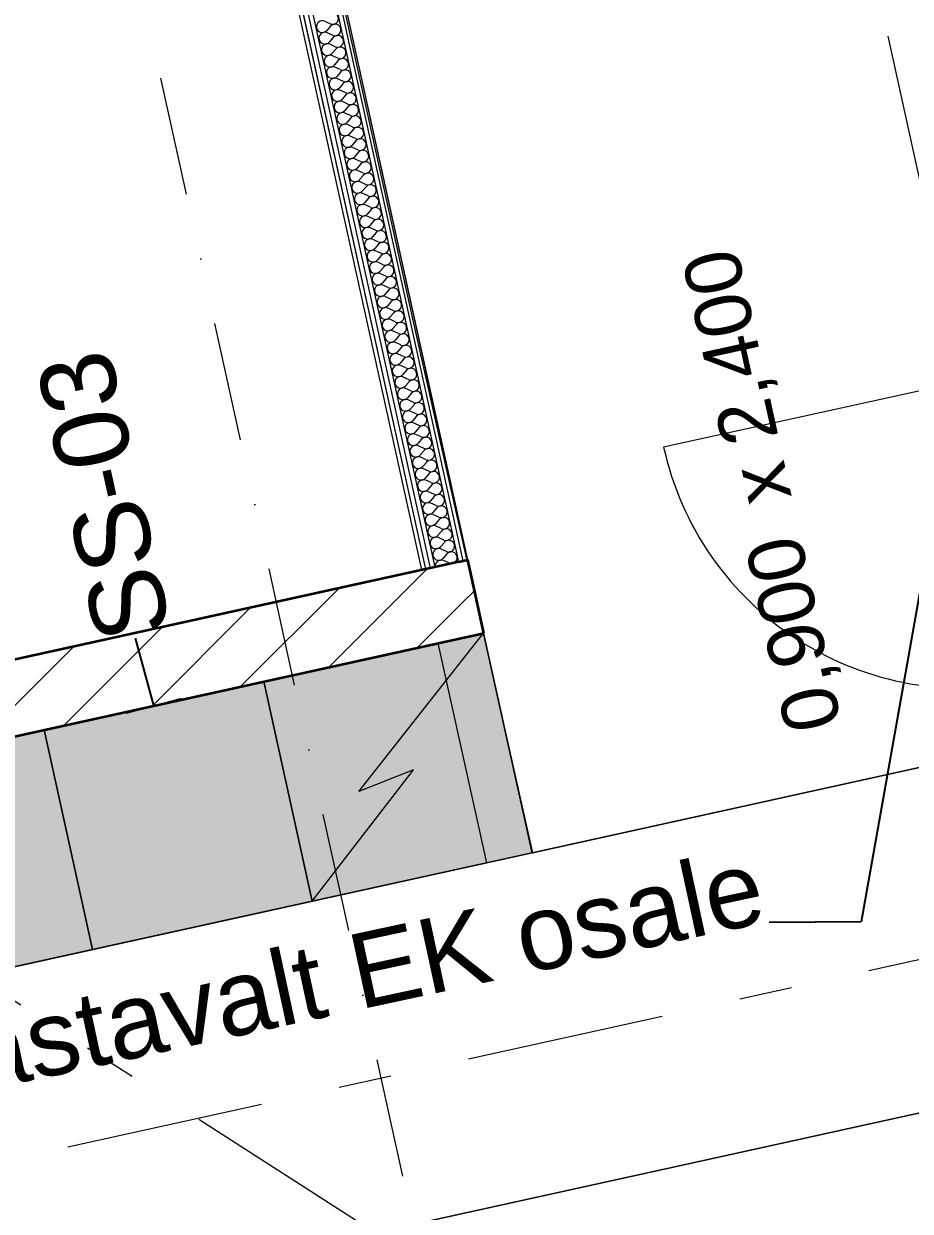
# Model space of a CAD drawing. Header units: millimetres. Extents: x 755110 to 820807, y -116979 to -66610.
# Drawn here: x 774400 to 776763, y -94918 to -91751 of the extents above; entities that cross this region are included whole.
import ezdxf

# ---------------------------------------------------------------- set-up
doc = ezdxf.new("R2010")
doc.units = ezdxf.units.MM
doc.header["$MEASUREMENT"] = 0
doc.linetypes.add('Dot & Dashed', pattern=[670.277762, 317.5, -176.388889, 0, -176.388874])
doc.linetypes.add('Double Dashed', pattern=[1093.611073, 529.166651, -211.666656, 141.111112, -211.666656])
for name, color, linetype, lineweight in [('New_0_Pen_No__1', 7, 'Continuous', 13), ('New_0_Pen_No__2', 8, 'Continuous', 15), ('New_2D Drafting - General_Pen_No__1', 7, 'Continuous', 13), ('New_2D Drafting - General_Pen_No__19', 255, 'Continuous', 0), ('New_Annotation - Label_Pen_No__1', 7, 'Continuous', 13), ('New_ARCHICAD Door Markers_Pen_No__7', 7, 'Continuous', 35), ('New_ARCHICAD Doors_Pen_No__1', 7, 'Continuous', 13), ('New_Dimensioning - General_Pen_No__1', 7, 'Continuous', 13), ('New_INT zoned_Pen_No__19', 255, 'Continuous', 0), ('New_Interior - Furniture _Pen_No__101', 252, 'Continuous', 13), ('New_Structural - Bearing_Pen_No__1', 7, 'Continuous', 13), ('New_Structural - Bearing_Pen_No__19', 255, 'Continuous', 0), ('New_Structural - Bearing_Pen_No__27', 7, 'Continuous', 35), ('Structural - Bearing_Pen_No__1', 7, 'Continuous', 13)]:
    doc.layers.add(name, color=color, linetype=linetype, lineweight=lineweight)
doc.layers.add('New_Dimensioning - General', color=7, linetype='Continuous')
doc.layers.add('New_Structural - Bearing', color=7, linetype='Continuous')
doc.layers.add('New_Structural - Grid_Pen_No__61', color=7, linetype='Continuous', lineweight=20, true_color=0x6a6a6a)
doc.styles.add('GENERATED_STYLE_1', font='')
doc.styles.get('GENERATED_STYLE_1').set_extended_font_data('Arial')
doc.dimstyles.new('GENERATED_STYLE__1', dxfattribs={"dimtxt": 200, "dimasz": 95, "dimexe": 0.18, "dimexo": 0.0625, "dimgap": 0, "dimtad": 1, "dimdec": 0, "dimzin": 0, "dimdsep": 46, "dimtxsty": 'GENERATED_STYLE_1', "dimblk": 'ARROWHEAD_2', "dimblk1": 'ARROWHEAD_2', "dimblk2": 'ARROWHEAD_2', "dimcen": 0.09, "dimse1": 1, "dimse2": 1, "dimclrd": 7, "dimclre": 7, "dimclrt": 7, "dimadec": 0, "dimazin": 0, "dimtfac": 1, "dimtdec": 4, "dimtmove": 0, "dimatfit": 3, "dimfxl": 0, "dimtolj": 1, "dimtzin": 0, "dimarcsym": 0})
doc.dimstyles.new('GENERATED_STYLE__5', dxfattribs={"dimtxt": 0.18, "dimasz": 152, "dimexe": 0.18, "dimexo": 0.0625, "dimgap": 0, "dimtad": 0, "dimtih": 1, "dimtoh": 1, "dimdec": 4, "dimzin": 0, "dimdsep": 46, "dimcen": 0.09, "dimadec": 0, "dimazin": 0, "dimtfac": 1, "dimtdec": 4, "dimtmove": 0, "dimatfit": 3, "dimldrblk": 'ARROWHEAD_0', "dimfxl": 0, "dimtolj": 1, "dimtzin": 0, "dimarcsym": 0})
doc.dimstyles.new('GENERATED_STYLE__7', dxfattribs={"dimtxt": 0.18, "dimasz": 182.4, "dimexe": 0.18, "dimexo": 0.0625, "dimgap": 0, "dimtad": 0, "dimtih": 1, "dimtoh": 1, "dimdec": 4, "dimzin": 0, "dimdsep": 46, "dimcen": 0.09, "dimadec": 0, "dimazin": 0, "dimtfac": 1, "dimtdec": 4, "dimtmove": 0, "dimatfit": 3, "dimldrblk": 'ARROWHEAD_5', "dimfxl": 0, "dimtolj": 1, "dimtzin": 0, "dimarcsym": 0})
pattern_1 = [(45, (0, 0), (-91.923878, 91.923878), [])]

# ---------------------------------------------------------------- blocks, each defined once
blk = doc.blocks.new('*X67')
at = {"layer": 'New_Structural - Bearing_Pen_No__1', "color": 7, "linetype": 'Continuous', "lineweight": 13}
for p, q in [((775216.6, -91751.1), (775202.3, -91744.7)), ((775217.9, -91757.3), (775207.7, -91769.1)), ((775223.3, -91781.7), (775209.1, -91775.3)), ((775224.7, -91787.9), (775214.5, -91799.7)), ((775230.1, -91812.3), (775215.8, -91805.9)), ((775231.4, -91818.5), (775221.2, -91830.3)), ((775236.8, -91842.9), (775222.6, -91836.5)), ((775238.2, -91849.1), (775227.9, -91860.9)), ((775243.6, -91873.5), (775229.3, -91867.1)), ((775244.9, -91879.7), (775234.7, -91891.5)), ((775250.3, -91904.1), (775236, -91897.7)), ((775251.6, -91910.3), (775241.4, -91922.1)), ((775257, -91934.7), (775242.8, -91928.3)), ((775258.4, -91940.9), (775248.2, -91952.7)), ((775263.8, -91965.3), (775249.5, -91958.9)), ((775265.1, -91971.5), (775254.9, -91983.3)), ((775270.5, -91995.9), (775256.2, -91989.5)), ((775271.9, -92002.1), (775261.6, -92013.9)), ((775277.2, -92026.5), (775263, -92020.1)), ((775278.6, -92032.7), (775268.4, -92044.5)), ((775284, -92057.1), (775269.7, -92050.7)), ((775285.3, -92063.3), (775275.1, -92075.1)), ((775290.7, -92087.7), (775276.5, -92081.3)), ((775292.1, -92093.9), (775281.9, -92105.7)), ((775297.5, -92118.3), (775283.2, -92111.9)), ((775298.8, -92124.5), (775288.6, -92136.3)), ((775304.2, -92148.9), (775289.9, -92142.5)), ((775305.6, -92155.1), (775295.3, -92166.9)), ((775310.9, -92179.5), (775296.7, -92173.1)), ((775312.3, -92185.7), (775302.1, -92197.5)), ((775317.7, -92210.1), (775303.4, -92203.7)), ((775319, -92216.3), (775308.8, -92228.1)), ((775324.4, -92240.7), (775310.2, -92234.3)), ((775325.8, -92246.9), (775315.5, -92258.7)), ((775331.2, -92271.3), (775316.9, -92264.9)), ((775332.5, -92277.5), (775322.3, -92289.3)), ((775337.9, -92301.9), (775323.6, -92295.5)), ((775339.2, -92308.1), (775329, -92319.9)), ((775344.6, -92332.5), (775330.4, -92326.1)), ((775346, -92338.7), (775335.8, -92350.5)), ((775351.4, -92363.1), (775337.1, -92356.7)), ((775352.7, -92369.3), (775342.5, -92381.1)), ((775358.1, -92393.7), (775343.9, -92387.3)), ((775359.5, -92399.9), (775349.2, -92411.7)), ((775364.9, -92424.3), (775350.6, -92417.9)), ((775366.2, -92430.5), (775356, -92442.3)), ((775371.6, -92454.9), (775357.3, -92448.5)), ((775372.9, -92461.1), (775362.7, -92472.9)), ((775378.3, -92485.5), (775364.1, -92479.1)), ((775379.7, -92491.7), (775369.5, -92503.5)), ((775385.1, -92516.1), (775370.8, -92509.7)), ((775386.4, -92522.3), (775376.2, -92534.1)), ((775391.8, -92546.7), (775377.5, -92540.3)), ((775393.2, -92552.9), (775382.9, -92564.7)), ((775398.5, -92577.3), (775384.3, -92570.9)), ((775399.9, -92583.5), (775389.7, -92595.3)), ((775405.3, -92607.9), (775391, -92601.5)), ((775406.6, -92614.1), (775396.4, -92625.9)), ((775412, -92638.5), (775397.8, -92632.1)), ((775413.4, -92644.7), (775403.2, -92656.5)), ((775418.8, -92669.1), (775404.5, -92662.7)), ((775420.1, -92675.3), (775409.9, -92687.1)), ((775425.5, -92699.7), (775411.2, -92693.3)), ((775426.9, -92705.9), (775416.6, -92717.7)), ((775432.2, -92730.3), (775418, -92723.9)), ((775433.6, -92736.5), (775423.4, -92748.3)), ((775439, -92760.9), (775424.7, -92754.5)), ((775440.3, -92767.1), (775430.1, -92778.9)), ((775445.7, -92791.5), (775431.5, -92785.1)), ((775447.1, -92797.7), (775436.9, -92809.5)), ((775452.5, -92822.1), (775438.2, -92815.7)), ((775453.8, -92828.3), (775443.6, -92840.1)), ((775459.2, -92852.7), (775444.9, -92846.3)), ((775460.5, -92858.9), (775450.3, -92870.7)), ((775465.9, -92883.3), (775451.7, -92876.9)), ((775467.3, -92889.5), (775457.1, -92901.3)), ((775472.7, -92913.9), (775458.4, -92907.5)), ((775474, -92920.1), (775463.8, -92931.9)), ((775479.4, -92944.5), (775465.2, -92938.1)), ((775480.8, -92950.7), (775470.5, -92962.5)), ((775486.2, -92975.1), (775471.9, -92968.7)), ((775487.5, -92981.3), (775477.3, -92993.1)), ((775492.9, -93005.7), (775478.6, -92999.3)), ((775494.2, -93011.9), (775484, -93023.7)), ((775499.6, -93036.3), (775485.4, -93029.9)), ((775501, -93042.5), (775490.8, -93054.3)), ((775506.4, -93066.9), (775492.1, -93060.5)), ((775507.7, -93073.1), (775497.5, -93084.9)), ((775513.1, -93097.5), (775498.9, -93091.1)), ((775514.5, -93103.7), (775504.2, -93115.5)), ((775519.9, -93128.1), (775505.6, -93121.7)), ((775521.2, -93134.3), (775511, -93146.1)), ((775526.6, -93158.7), (775512.3, -93152.3)), ((775527.9, -93164.9), (775517.7, -93176.7)), ((775533.3, -93189.3), (775519.1, -93182.9))]:
    blk.add_line(p, q, dxfattribs=at)
for centre, start, end in [((775223.1, -91736.9), 245.5501, 139.2899), ((775195.8, -91758.9), 65.5501, 192.42), ((775229.8, -91767.5), 245.5501, 139.2899), ((775195.8, -91758.9), 192.42, 319.2899), ((775202.6, -91789.5), 65.5501, 192.42), ((775236.6, -91798.1), 245.5501, 139.2899), ((775202.6, -91789.5), 192.42, 319.2899), ((775209.3, -91820.1), 65.5501, 192.42), ((775243.3, -91828.7), 245.5501, 139.2899), ((775209.3, -91820.1), 192.42, 319.2899), ((775216.1, -91850.7), 65.5501, 192.42), ((775250, -91859.3), 245.5501, 139.2899), ((775216.1, -91850.7), 192.42, 319.2899), ((775222.8, -91881.3), 65.5501, 192.42), ((775256.8, -91889.9), 245.5501, 139.2899), ((775222.8, -91881.3), 192.42, 319.2899), ((775229.5, -91911.9), 65.5501, 192.42), ((775229.5, -91911.9), 192.42, 319.2899), ((775263.5, -91920.5), 245.5501, 139.2899), ((775236.3, -91942.5), 65.5501, 192.42), ((775236.3, -91942.5), 192.42, 319.2899), ((775270.3, -91951.1), 245.5501, 139.2899), ((775243, -91973.1), 65.5501, 192.42), ((775243, -91973.1), 192.42, 319.2899), ((775277, -91981.7), 245.5501, 139.2899), ((775249.8, -92003.7), 65.5501, 192.42), ((775249.8, -92003.7), 192.42, 319.2899), ((775283.7, -92012.3), 245.5501, 139.2899), ((775256.5, -92034.3), 65.5501, 192.42), ((775256.5, -92034.3), 192.42, 319.2899), ((775290.5, -92042.9), 245.5501, 139.2899), ((775263.2, -92064.9), 65.5501, 192.42), ((775263.2, -92064.9), 192.42, 319.2899), ((775297.2, -92073.5), 245.5501, 139.2899), ((775270, -92095.5), 65.5501, 192.42), ((775270, -92095.5), 192.42, 319.2899), ((775303.9, -92104.1), 245.5501, 139.2899), ((775276.7, -92126.1), 65.5501, 192.42), ((775276.7, -92126.1), 192.42, 319.2899), ((775310.7, -92134.7), 245.5501, 139.2899), ((775283.5, -92156.7), 65.5501, 192.42), ((775283.5, -92156.7), 192.42, 319.2899), ((775317.4, -92165.3), 245.5501, 139.2899), ((775290.2, -92187.3), 65.5501, 192.42), ((775290.2, -92187.3), 192.42, 319.2899), ((775324.2, -92195.9), 245.5501, 139.2899), ((775296.9, -92217.9), 65.5501, 192.42), ((775296.9, -92217.9), 192.42, 319.2899), ((775330.9, -92226.5), 245.5501, 139.2899), ((775303.7, -92248.5), 65.5501, 192.42), ((775303.7, -92248.5), 192.42, 319.2899), ((775310.4, -92279.1), 65.5501, 192.42), ((775337.6, -92257.1), 245.5501, 139.2899), ((775310.4, -92279.1), 192.42, 319.2899), ((775317.2, -92309.7), 65.5501, 192.42), ((775344.4, -92287.7), 245.5501, 139.2899), ((775317.2, -92309.7), 192.42, 319.2899), ((775323.9, -92340.3), 65.5501, 192.42), ((775351.1, -92318.3), 245.5501, 139.2899), ((775323.9, -92340.3), 192.42, 319.2899), ((775330.6, -92370.9), 65.5501, 192.42), ((775357.9, -92348.9), 245.5501, 139.2899), ((775330.6, -92370.9), 192.42, 319.2899), ((775337.4, -92401.5), 65.5501, 192.42), ((775364.6, -92379.5), 245.5501, 139.2899), ((775337.4, -92401.5), 192.42, 319.2899), ((775344.1, -92432.1), 65.5501, 192.42), ((775371.3, -92410.1), 245.5501, 139.2899), ((775344.1, -92432.1), 192.42, 319.2899), ((775350.8, -92462.7), 65.5501, 192.42), ((775378.1, -92440.7), 245.5501, 139.2899), ((775350.8, -92462.7), 192.42, 319.2899), ((775357.6, -92493.3), 65.5501, 192.42), ((775384.8, -92471.3), 245.5501, 139.2899), ((775357.6, -92493.3), 192.42, 319.2899), ((775364.3, -92523.9), 65.5501, 192.42), ((775391.6, -92501.9), 245.5501, 139.2899), ((775398.3, -92532.5), 245.5501, 139.2899), ((775364.3, -92523.9), 192.42, 319.2899), ((775371.1, -92554.5), 65.5501, 192.42), ((775405, -92563.1), 245.5501, 139.2899), ((775371.1, -92554.5), 192.42, 319.2899), ((775377.8, -92585.1), 65.5501, 192.42), ((775411.8, -92593.7), 245.5501, 139.2899), ((775377.8, -92585.1), 192.42, 319.2899), ((775384.5, -92615.7), 65.5501, 192.42), ((775418.5, -92624.3), 245.5501, 139.2899), ((775384.5, -92615.7), 192.42, 319.2899), ((775391.3, -92646.3), 65.5501, 192.42), ((775425.3, -92654.9), 245.5501, 139.2899), ((775391.3, -92646.3), 192.42, 319.2899), ((775398, -92676.9), 65.5501, 192.42), ((775432, -92685.5), 245.5501, 139.2899), ((775398, -92676.9), 192.42, 319.2899), ((775404.8, -92707.5), 65.5501, 192.42), ((775438.7, -92716.1), 245.5501, 139.2899), ((775404.8, -92707.5), 192.42, 319.2899), ((775411.5, -92738.1), 65.5501, 192.42), ((775445.5, -92746.7), 245.5501, 139.2899), ((775411.5, -92738.1), 192.42, 319.2899), ((775418.2, -92768.7), 65.5501, 192.42), ((775452.2, -92777.3), 245.5501, 139.2899), ((775418.2, -92768.7), 192.42, 319.2899), ((775425, -92799.3), 65.5501, 192.42), ((775458.9, -92807.9), 245.5501, 139.2899), ((775425, -92799.3), 192.42, 319.2899), ((775431.7, -92829.9), 65.5501, 192.42), ((775431.7, -92829.9), 192.42, 319.2899), ((775465.7, -92838.5), 245.5501, 139.2899), ((775438.5, -92860.5), 65.5501, 192.42), ((775438.5, -92860.5), 192.42, 319.2899), ((775472.4, -92869.1), 245.5501, 139.2899), ((775445.2, -92891.1), 65.5501, 192.42), ((775445.2, -92891.1), 192.42, 319.2899), ((775479.2, -92899.7), 245.5501, 139.2899), ((775451.9, -92921.7), 65.5501, 192.42), ((775451.9, -92921.7), 192.42, 319.2899), ((775485.9, -92930.3), 245.5501, 139.2899), ((775458.7, -92952.3), 65.5501, 192.42), ((775458.7, -92952.3), 192.42, 319.2899), ((775492.6, -92960.9), 245.5501, 139.2899), ((775465.4, -92982.9), 65.5501, 192.42), ((775465.4, -92982.9), 192.42, 319.2899), ((775499.4, -92991.5), 245.5501, 139.2899), ((775472.2, -93013.5), 65.5501, 192.42), ((775472.2, -93013.5), 192.42, 319.2899), ((775506.1, -93022.1), 245.5501, 139.2899), ((775478.9, -93044.1), 65.5501, 192.42), ((775478.9, -93044.1), 192.42, 319.2899), ((775512.9, -93052.7), 245.5501, 139.2899), ((775485.6, -93074.7), 65.5501, 192.42), ((775485.6, -93074.7), 192.42, 319.2899), ((775519.6, -93083.3), 245.5501, 139.2899), ((775492.4, -93105.3), 65.5501, 192.42), ((775492.4, -93105.3), 192.42, 319.2899), ((775526.3, -93113.9), 245.5501, 139.2899), ((775499.1, -93135.9), 65.5501, 192.42), ((775499.1, -93135.9), 192.42, 319.2899), ((775505.8, -93166.5), 65.5501, 192.42), ((775533.1, -93144.5), 245.5501, 139.2899), ((775505.8, -93166.5), 192.42, 319.2899), ((775512.6, -93197.1), 65.5501, 190.0742), ((775539.8, -93175.1), 298.8697, 139.2899), ((775539.8, -93175.1), 245.5501, 265.9703)]:
    blk.add_arc(centre, 15.7, start, end, dxfattribs=at)
blk = doc.blocks.new('*D153')
at = {"layer": 'New_Dimensioning - General_Pen_No__1', "color": 7, "linetype": 'Continuous', "lineweight": 13}
for p, q in [((780487.2, -98283.9), (783351.9, -93825)), ((780566.1, -98334.5), (780408.4, -98233.2)), ((780454.2, -98219.7), (780520.3, -98348)), ((780228.9, -98686), (780487.2, -98283.9)), ((780195.8, -98621.9), (780261.9, -98750.2)), ((780307.7, -98736.7), (780150, -98635.4)), ((780195.8, -98737.5), (780228.9, -98686))]:
    blk.add_line(p, q, dxfattribs=at)
at = {"layer": 'New_Dimensioning - General_Pen_No__1', "color": 7, "lineweight": 13, "insert": (779929.6, -99077.9), "char_height": 200, "attachment_point": 7, "rotation": 57.2802, "style": 'GENERATED_STYLE_1'}
blk.add_mtext('\\A1;{\\pql;\\fArial|b0|i0|c0|p34;478}', dxfattribs=at)
blk = doc.blocks.new('ARROWHEAD_2')
at = {"color": 0, "linetype": 'Continuous', "lineweight": 0}
for p, q in [((-0.378, -0.655), (0.378, 0.655)), ((0, 0), (-1, 0))]:
    blk.add_line(p, q, dxfattribs=at)
blk = doc.blocks.new('*D154')
at = {"layer": 'New_Dimensioning - General_Pen_No__1', "color": 7, "linetype": 'Continuous', "lineweight": 13}
for p, q in [((783318.8, -93760.9), (783385, -93889.2)), ((780487.2, -98283.9), (783351.9, -93825)), ((780454.2, -98219.7), (780520.3, -98348))]:
    blk.add_line(p, q, dxfattribs=at)
at = {"layer": 'New_Dimensioning - General_Pen_No__1', "color": 7, "lineweight": 13, "char_height": 200, "attachment_point": 7, "rotation": 57.2802, "style": 'GENERATED_STYLE_1'}
for s, insert in [('\\A1;{\\pql;\\fArial|b0|i0|c0|p34;478}', (783052.6, -94216.9)), ('\\A1;{\\pql;\\fArial|b0|i0|c0|p34;5\xa0300}', (781701.1, -96320.5))]:
    blk.add_mtext(s, dxfattribs=dict(at, insert=insert))
blk = doc.blocks.new('*D155')
at = {"layer": 'New_Dimensioning - General_Pen_No__1', "color": 7, "linetype": 'Continuous', "lineweight": 13}
for p, q in [((783689.2, -93473.6), (783531.4, -93372.2)), ((783643.4, -93487.1), (783577.2, -93358.8)), ((783610.3, -93422.9), (783643.3, -93371.5)), ((783351.9, -93825), (783610.3, -93422.9)), ((783430.8, -93875.7), (783273, -93774.4)), ((783318.8, -93760.9), (783385, -93889.2)), ((780487.2, -98283.9), (783351.9, -93825))]:
    blk.add_line(p, q, dxfattribs=at)
blk = doc.blocks.new('*D226')
at = {"layer": 'New_Dimensioning - General_Pen_No__1', "color": 7, "linetype": 'Continuous', "lineweight": 13}
for p, q in [((774496.7, -85884.3), (770416.3, -83262.7)), ((774547.4, -85805.4), (774446, -85963.1)), ((774432.6, -85917.3), (774560.9, -85851.2)), ((784142, -92081.1), (774496.7, -85884.3)), ((784192.7, -92002.3), (784091.3, -92160)), ((784077.9, -92114.2), (784206.1, -92048.1)), ((784193.4, -92114.2), (784142, -92081.1))]:
    blk.add_line(p, q, dxfattribs=at)
at = {"layer": 'New_Dimensioning - General_Pen_No__1', "color": 7, "lineweight": 13, "insert": (778997.9, -88728.6), "char_height": 200, "attachment_point": 7, "rotation": 327.2801, "style": 'GENERATED_STYLE_1'}
blk.add_mtext('\\A1;{\\pql;\\fArial|b0|i0|c0|p34;11\xa0464}', dxfattribs=at)
blk = doc.blocks.new('ARROWHEAD_0')
at = {"color": 0, "linetype": 'Continuous', "lineweight": 0}
for p, q in [((0, -0.5), (0, 0.5)), ((0, 0), (-1, 0))]:
    blk.add_line(p, q, dxfattribs=at)
blk = doc.blocks.new('ARROWHEAD_5')
at = {"linetype": 'Continuous', "lineweight": 0}
blk.add_hatch(color=0, dxfattribs=at).paths.add_polyline_path([(-1, 0.2679), (0, 0), (-1, -0.2679)])
at = {"color": 0, "linetype": 'Continuous', "lineweight": 0}
blk.add_line((0, 0), (-1, 0), dxfattribs=at)

msp = doc.modelspace()

# ---------------------------------------------------------------- hatches: boundary and pattern name
at = {"layer": 'New_2D Drafting - General_Pen_No__19', "linetype": 'Continuous', "lineweight": 0}
for points in [[(775625.9, -93376.3), (775755, -93962.3), (775169, -94091.3), (775040, -93505.3)], [(775504.1, -93403.1), (775633.2, -93989.1), (775169, -94091.3), (775040, -93505.3)], [(775040, -93505.3), (775169, -94091.3), (774583.1, -94220.3), (774454, -93634.4)], [(774454, -93634.4), (774583.1, -94220.3), (773997.1, -94349.4), (773868.1, -93763.4)]]:
    msp.add_hatch(color=255, dxfattribs=at).paths.add_polyline_path(points)
at = {"layer": 'New_Structural - Bearing', "linetype": 'Continuous', "lineweight": 0, "true_color": 0x000000}
h = msp.add_hatch(dxfattribs=at)
h.set_pattern_fill('Common_Brick_0001', color=18, style=0, pattern_type=2)
h.set_pattern_definition(pattern_1)
h.paths.add_polyline_path([(775571.6, -93183.5), (775610.1, -93358.2), (775626.3, -93376), (775583.3, -93180.9)])
h = msp.add_hatch(dxfattribs=at)
h.set_pattern_fill('Common_Brick_0001', color=18, style=0, pattern_type=2)
h.set_pattern_definition(pattern_1)
h.paths.add_polyline_path([(775583.4, -93180.9), (775583.3, -93180.9), (775626.3, -93376), (775626.4, -93376.2)])
h = msp.add_hatch(dxfattribs=at)
h.set_pattern_fill('Common_Brick_0001', color=18, style=0, pattern_type=2)
h.set_pattern_definition(pattern_1)
h.paths.add_polyline_path([(775471.1, -93205.6), (771912.9, -93989.2), (772068.2, -94159.8), (775626.4, -93376.2)])
h = msp.add_hatch(dxfattribs=at)
h.set_pattern_fill('Common_Brick_0001', color=18, style=0, pattern_type=2)
h.set_pattern_definition(pattern_1)
h.paths.add_polyline_path([(775471.1, -93205.6), (775471.2, -93205.8), (775471.2, -93205.6)])
h = msp.add_hatch(dxfattribs=at)
h.set_pattern_fill('Common_Brick_0001', color=18, style=0, pattern_type=2)
h.set_pattern_definition(pattern_1)
h.paths.add_polyline_path([(775471.2, -93205.6), (775471.2, -93205.8), (775488.1, -93224.3), (775483.4, -93202.9)])
h = msp.add_hatch(dxfattribs=at)
h.set_pattern_fill('Common_Brick_0001', color=18, style=0, pattern_type=2)
h.set_pattern_definition(pattern_1)
h.paths.add_polyline_path([(775483.4, -93202.9), (775488.1, -93224.3), (775505, -93242.8), (775495.6, -93200.2)])
h = msp.add_hatch(dxfattribs=at)
h.set_pattern_fill('Common_Brick_0001', color=18, style=0, pattern_type=2)
h.set_pattern_definition(pattern_1)
h.paths.add_polyline_path([(775495.6, -93200.2), (775505, -93242.8), (775593.9, -93340.4), (775559.9, -93186.1)])
h = msp.add_hatch(dxfattribs=at)
h.set_pattern_fill('Common_Brick_0001', color=18, style=0, pattern_type=2)
h.set_pattern_definition(pattern_1)
h.paths.add_polyline_path([(775559.9, -93186.1), (775593.9, -93340.4), (775610.1, -93358.2), (775571.6, -93183.5)])

# ---------------------------------------------------------------- linework, layer by layer
at = {"layer": 'New_2D Drafting - General_Pen_No__1', "color": 7, "linetype": 'Continuous', "lineweight": 13, "flags": 128}
for points in [[(775625.9, -93376.3), (775755, -93962.3), (775169, -94091.3), (775040, -93505.3)], [(775504.1, -93403.1), (775633.2, -93989.1), (775169, -94091.3), (775040, -93505.3)], [(775040, -93505.3), (775169, -94091.3), (774583.1, -94220.3), (774454, -93634.4)], [(774454, -93634.4), (774583.1, -94220.3), (773997.1, -94349.4), (773868.1, -93763.4)]]:
    msp.add_lwpolyline(points, close=True, dxfattribs=at)
at = {"layer": 'New_2D Drafting - General_Pen_No__1', "color": 7, "linetype": 'Continuous', "lineweight": 13}
msp.add_lwpolyline([(775169, -94091.3), (775438.6, -93741.2), (775293.1, -93798.6), (775625.9, -93376.3)], dxfattribs=at)
at = {"layer": 'New_ARCHICAD Doors_Pen_No__1', "color": 7, "linetype": 'Continuous', "lineweight": 13}
msp.add_line((776906.6, -92704), (776105.8, -92880.4), dxfattribs=at)
msp.add_arc((776906.6, -92704), 820, 192.42, 282.42, dxfattribs=at)
at = {"layer": 'New_INT zoned_Pen_No__19', "color": 255, "linetype": 'Continuous', "lineweight": 0, "flags": 128}
for points in [[(774859.3, -89917.3), (775436.5, -92538), (775756.2, -93962), (777117.6, -93662.2), (776864.3, -92512), (777313.3, -92413.1), (778435.7, -90666), (777722.4, -90207.7), (777825.1, -90047.8), (776436.9, -89155.9), (776334.2, -89315.8), (775563.8, -88820.8)], [(773019.2, -90953.7), (773605.6, -93616.4), (775461.1, -93207.8), (774779.2, -90111.5), (774752.7, -89990.9), (773963.7, -89475.6)]]:
    msp.add_lwpolyline(points, close=True, dxfattribs=at)
msp.add_lwpolyline([(779311.4, -103623.5), (778011.3, -97719.9), (778196.8, -97679.1), (777508.6, -94554), (777323, -94594.8), (777225.2, -94150.5), (777616.2, -94064.3), (777498.3, -93528.7), (777107.2, -93614.8), (777117.6, -93662.2), (775755, -93962.3), (775625.9, -93376.3), (772122.2, -94147.9), (772251.3, -94733.9), (770878, -95036.3), (771895.3, -99655.6)], dxfattribs=at)
at = {"layer": 'New_Interior - Furniture _Pen_No__101', "color": 252, "linetype": 'Continuous', "lineweight": 13, "flags": 128}
msp.add_lwpolyline([(775755, -93962.3), (775625.9, -93376.3), (772122.2, -94147.9), (772251.3, -94733.9)], close=True, dxfattribs=at)
at = {"layer": 'New_Structural - Bearing_Pen_No__1', "color": 7, "linetype": 'Continuous', "lineweight": 13}
for p, q in [((775571.6, -93183.5), (774857.5, -89940.8)), ((775583.3, -93180.9), (774868.1, -89933.4)), ((774773.6, -89980), (775483.4, -93202.9)), ((774762.6, -89987.9), (775471.2, -93205.6)), ((774788.5, -89989.6), (775495.6, -93200.2)), ((775559.9, -93186.1), (774863.2, -90022.7))]:
    msp.add_line(p, q, dxfattribs=at)
at = {"layer": 'New_Structural - Bearing_Pen_No__1', "color": 7, "linetype": 'Continuous', "lineweight": 13, "flags": 128}
for points in [[(775583.4, -93180.9), (774864.6, -89916.9)], [(774762.5, -89987.8), (775471.1, -93205.6)]]:
    msp.add_lwpolyline(points, dxfattribs=at)
at = {"layer": 'New_Structural - Bearing_Pen_No__19', "color": 255, "linetype": 'Continuous', "lineweight": 0, "flags": 128}
for points in [[(758723.5, -84777.8), (770350.1, -92311.5), (770268.2, -92438.9), (770843, -95044), (771061, -95917.6), (777673.3, -94461.4), (781872.3, -93536.6), (782389.9, -92731), (778091.6, -90028.9), (778118.6, -89986.8), (769070.3, -84452.8), (769170.3, -84297.1), (761981.4, -79679.7)], [(771109.8, -95906.8), (773099.2, -104940.4), (774857.1, -104553.2), (776147.6, -110412.8), (779728.6, -109624.2), (780808.7, -109386.3), (779518.1, -103525.7), (779837.6, -103455.4), (778796.3, -98727.2), (778621.2, -98765.7), (777673.3, -94461.4)]]:
    msp.add_lwpolyline(points, close=True, dxfattribs=at)
at = {"layer": 'New_Structural - Bearing_Pen_No__27', "color": 7, "linetype": 'Continuous', "lineweight": 35}
for p, q in [((775571.6, -93183.5), (775583.3, -93180.9)), ((775571.6, -93183.5), (775583.3, -93180.9)), ((775583.3, -93180.9), (775583.4, -93180.9)), ((775583.3, -93180.9), (775583.4, -93180.9)), ((775471.2, -93205.6), (775471.1, -93205.6)), ((775471.2, -93205.6), (775471.1, -93205.6)), ((775483.4, -93202.9), (775471.2, -93205.6)), ((775483.4, -93202.9), (775471.2, -93205.6)), ((775495.6, -93200.2), (775483.4, -93202.9)), ((775495.6, -93200.2), (775483.4, -93202.9)), ((775559.9, -93186.1), (775495.6, -93200.2)), ((775559.9, -93186.1), (775495.6, -93200.2)), ((775559.9, -93186.1), (775571.6, -93183.5)), ((775559.9, -93186.1), (775571.6, -93183.5))]:
    msp.add_line(p, q, dxfattribs=at)
at = {"layer": 'New_Structural - Bearing_Pen_No__27', "color": 7, "linetype": 'Continuous', "lineweight": 35, "flags": 128}
for points in [[(775626.4, -93376.2), (775583.4, -93180.9)], [(775471.1, -93205.6), (771912.9, -93989.2)], [(772068.2, -94159.8), (775626.4, -93376.2)]]:
    msp.add_lwpolyline(points, dxfattribs=at)
at = {"layer": 'New_Structural - Grid_Pen_No__61', "color": 251, "linetype": 'Double Dashed', "lineweight": 20, "true_color": 0x6a6a6a}
for p, q in [((758305, -84032.6), (780441.5, -98254.8)), ((781051.6, -111525.2), (775891.4, -88094.1)), ((762769.1, -97334.1), (784064, -92644.3))]:
    msp.add_line(p, q, dxfattribs=at)
at = {"layer": 'Structural - Bearing_Pen_No__1', "color": 7, "linetype": 'Dot & Dashed', "lineweight": 13}
msp.add_line((779735.9, -114465.3), (771593.1, -77491.3), dxfattribs=at)

# ---------------------------------------------------------------- block references
at = {"layer": 'New_Structural - Bearing', "color": 7, "lineweight": 35}
msp.add_blockref('*X67', (0, 0), dxfattribs=at)

# ---------------------------------------------------------------- texts
at = {"layer": 'New_0_Pen_No__1', "color": 7, "linetype": 'Continuous', "lineweight": 13, "insert": (776387.6, -94148.2), "char_height": 200, "attachment_point": 9, "rotation": 12.1616, "style": 'GENERATED_STYLE_1'}
msp.add_mtext('\\A1;{\\pqr;\\fArial|b0|i0|c0|p34;Post vastavalt EK osale}', dxfattribs=at)
at = {"layer": 'New_Annotation - Label_Pen_No__1', "color": 7, "linetype": 'Continuous', "lineweight": 13, "insert": (774697.4, -93389.9), "char_height": 200, "attachment_point": 4, "rotation": 102.42, "style": 'GENERATED_STYLE_1'}
msp.add_mtext('\\A1;{\\pql;\\fArial|b0|i0|c0|p34;SS-0\\fArial|b0|i0|c0|p34;3}', dxfattribs=at)
at = {"layer": 'New_ARCHICAD Door Markers_Pen_No__7', "color": 7, "lineweight": 35, "insert": (776624, -93610.2), "char_height": 150, "attachment_point": 7, "rotation": 102.42, "style": 'GENERATED_STYLE_1'}
msp.add_mtext('\\A1;{\\pql;\\pt0;\\fArial|b0|i0|c0|p34;0,900\\fArial|b0|i0|c0|p34;\\A1{\\H.66x;\\S^  ;}\\fArial|b0|i0|c0|p34; x 2,400\\fArial|b0|i0|c0|p34;\\A1{\\H.66x;\\S^  ;}}', dxfattribs=at)

# ---------------------------------------------------------------- dimensions: what is measured, and where the dimension line sits
at = {"layer": 'New_Dimensioning - General', "color": 7, "linetype": 'Continuous', "lineweight": 13}
for base, p1, p2, angle, picture, middle, turn in [((783610.3, -93422.9), (762165.8, -80213.5), (762022, -79553), 57.2802, '*D155', (783092.1, -93970.4), 57.2802), ((783351.9, -93825), (763105.3, -87116.4), (762165.8, -80213.5), 57.2802, '*D154', (781802.6, -95977.5), 57.2802), ((774496.7, -85884.3), (784064.2, -92202.3), (773473.1, -87477.6), 147.2801, '*D226', (779405.1, -88871.4), 327.2801), ((780487.2, -98283.9), (762846.9, -87518.5), (763105.3, -87116.4), 57.2802, '*D153', (779969.1, -98831.4), 57.2802)]:
    dim = msp.add_linear_dim(base=base, p1=p1, p2=p2, angle=angle, dimstyle='GENERATED_STYLE__1', dxfattribs=at)
    dim.commit()
    dim.dimension.update_dxf_attribs({"geometry": picture, "text_midpoint": middle, "dimtype": 160, "text_rotation": turn})

# ---------------------------------------------------------------- leaders
at = {"layer": 'New_0_Pen_No__2', "color": 8, "linetype": 'Continuous', "lineweight": 15, "annotation_type": 0, "has_hookline": 1, "hookline_direction": 1, "text_width": 2899.4, "horizontal_direction": (0.977557, 0.210669, 0)}
msp.add_leader([(776907.8, -92595), (776632.2, -94146.1), (776387.6, -94148.2)], dimstyle='GENERATED_STYLE__7', dxfattribs=at)
at = {"layer": 'New_Annotation - Label_Pen_No__1', "color": 7, "linetype": 'Continuous', "lineweight": 13, "annotation_type": 0, "has_hookline": 1, "hookline_direction": 0, "text_width": 750.4, "horizontal_direction": (-0.215077, 0.976597, 0)}
msp.add_leader([(774747, -93569.9), (774697.4, -93389.9)], dimstyle='GENERATED_STYLE__5', dxfattribs=at)

doc.saveas('drawing.dxf')
